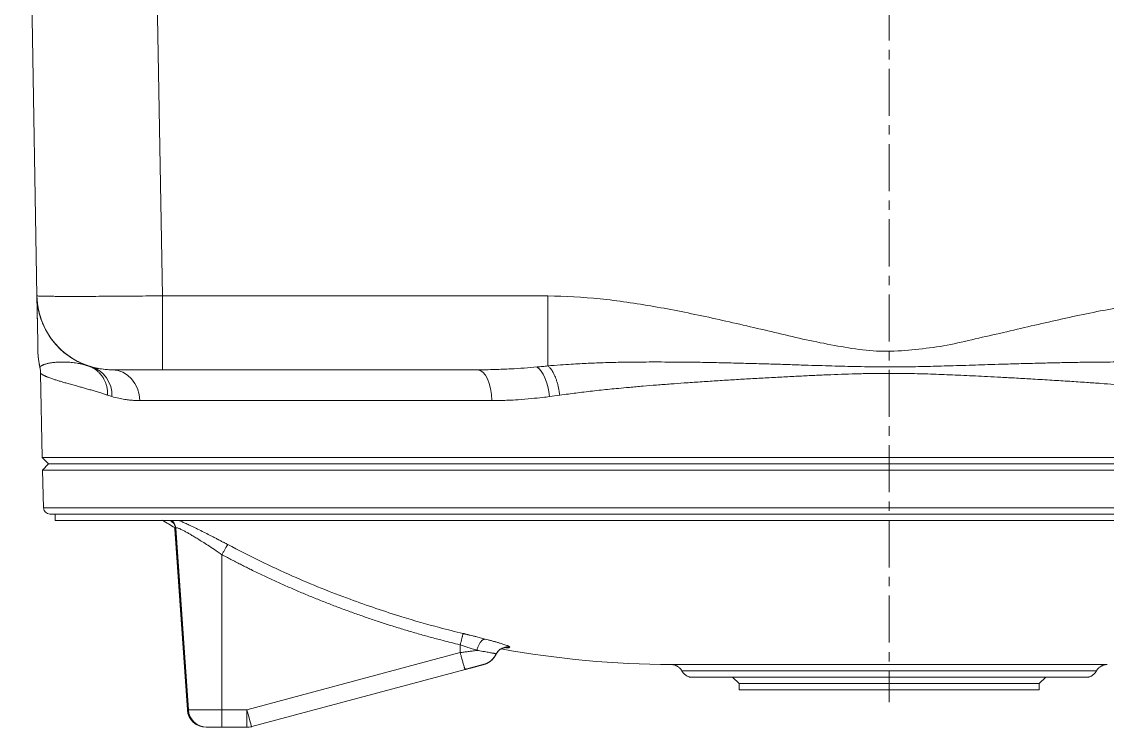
# Model space of a CAD drawing. Header units: millimetres. Extents: x -728 to 992, y -670 to 797.
# Drawn here: x -138.3 to 34.8, y -492.5 to -380 of the extents above; entities that cross this region are included whole.
import ezdxf

# ---------------------------------------------------------------- set-up
doc = ezdxf.new("R2010")
doc.units = ezdxf.units.MM
doc.linetypes.add('K5LT_AXLED', pattern=[12, 7.5, -1.5, 1.5, -1.5])
doc.linetypes.add('K5LT_THIN', pattern=[0])

# ---------------------------------------------------------------- blocks, each defined once
blk = doc.blocks.new('U12')
at = {"color": 30, "linetype": 'K5LT_AXLED', "lineweight": 18, "true_color": 0xff8000}
blk.add_line((0, -267.47), (0, -488.47), dxfattribs=at)
at = {"color": 7, "linetype": 'K5LT_THIN', "lineweight": 18}
for p, q in [((-135.89, -423.67), (-138.32, -284.48)), ((-115.89, -423.67), (-118.28, -286.45)), ((-135.89, -423.67), (-135.89, -423.67)), ((-135.76, -430.94), (-135.89, -423.67)), ((-115.89, -423.67), (-54.42, -423.67)), ((-115.89, -435.47), (-115.89, -423.67)), ((-54.42, -423.67), (-54.42, -434.85)), ((-135.88, -424.19), (-135.87, -424.81)), ((-135.85, -425.51), (-135.84, -426.18)), ((-135.83, -426.93), (-135.82, -427.52)), ((-135.82, -427.66), (-135.83, -427.06)), ((-135.79, -429.43), (-135.8, -428.85)), ((-135.73, -432.53), (-135.76, -430.93)), ((-135.43, -435), (-135.43, -435)), ((-135.43, -435.01), (-135.43, -435)), ((-135.43, -435.01), (-135.43, -435.01)), ((-135.07, -449.47), (-135.3, -436.03)), ((-127.15, -435.01), (-127.15, -435.01)), ((-115.89, -435.47), (-123.89, -435.47)), ((-123.89, -435.47), (-115.89, -435.47)), ((-123.89, -435.47), (-115.89, -435.47)), ((-115.89, -435.47), (-65.69, -435.47)), ((-119.47, -440.38), (-63.35, -440.38)), ((-135.07, -449.47), (135.07, -449.47)), ((-135.07, -449.47), (-134.03, -450.47)), ((-135, -451.46), (-134.05, -450.47)), ((-134.84, -457.49), (-135, -451.46)), ((-135, -451.46), (134.91, -451.46)), ((-134.05, -450.47), (133.96, -450.47)), ((134.76, -457.49), (-134.84, -457.49)), ((133.73, -458.47), (-133.84, -458.47)), ((-132.97, -459.47), (-133, -458.47)), ((132.87, -459.47), (-132.97, -459.47)), ((-114.14, -459.86), (-114.14, -459.86)), ((-113.93, -460.71), (-113.92, -460.74)), ((-113.92, -460.74), (-113.91, -460.85)), ((-113.92, -460.74), (-113.92, -460.74)), ((-113.92, -460.74), (-111.9, -489.67)), ((-111.9, -489.67), (-113.92, -460.74)), ((-113.91, -460.85), (-111.9, -489.67)), ((-113.76, -460.74), (-111.74, -489.67)), ((-113.76, -460.85), (-113.76, -460.74)), ((-111.74, -489.67), (-113.76, -460.85)), ((-113.76, -460.85), (-111.74, -489.67)), ((-113.76, -460.85), (-113.76, -460.85)), ((-106.39, -464.95), (-106.4, -489.67)), ((-68.39, -479.32), (-68.39, -480.56)), ((-68.39, -480.56), (-102.41, -489.67)), ((-62.68, -480.81), (-62.68, -480.8)), ((-62.68, -480.81), (-62.68, -480.8)), ((-60.51, -479.68), (-60.5, -479.68)), ((-34.77, -482.46), (-34.77, -482.46)), ((34.77, -482.46), (-34.77, -482.46)), ((34.77, -482.46), (34.77, -482.46)), ((-67.63, -483.25), (-101.65, -492.36)), ((33.04, -483.49), (-33.04, -483.49)), ((31.79, -484.47), (-31.79, -484.47)), ((-23.92, -485.46), (-24.97, -484.47)), ((23.92, -485.46), (24.97, -484.47)), ((24.97, -484.47), (31.79, -484.47)), ((23.92, -485.46), (-23.92, -485.46)), ((-23.9, -486.47), (-23.92, -485.46)), ((23.9, -486.47), (23.92, -485.46)), ((23.9, -486.47), (-23.9, -486.47)), ((-111.9, -489.67), (-111.9, -489.67)), ((-111.9, -489.67), (-111.9, -489.67)), ((-111.74, -489.67), (-111.9, -489.67)), ((-111.74, -489.67), (-111.74, -489.67)), ((-106.4, -489.67), (-111.74, -489.67)), ((-111.74, -489.67), (-111.74, -489.67)), ((-102.41, -489.67), (-106.4, -489.67)), ((-108.9, -492.47), (-108.91, -492.47)), ((-108.91, -492.47), (-108.91, -492.47)), ((-108.75, -492.47), (-108.9, -492.47)), ((-106.41, -492.47), (-108.75, -492.47)), ((-108.75, -492.47), (-108.75, -492.47)), ((-108.75, -492.47), (-108.75, -492.47)), ((-108.74, -492.47), (-108.75, -492.47)), ((-106.41, -492.47), (-106.57, -492.47)), ((-102.42, -492.47), (-106.41, -492.47))]:
    blk.add_line(p, q, dxfattribs=at)
for centre, radius, start, end in [((-123.89, -423.47), 12, 181, 251.6778), ((-123.89, -423.47), 12, 183.4914, 251.6404), ((-123.73, -432.32), 12, 181, 192.9066), ((-123.89, -423.47), 12, 251.6404, 251.6772), ((-123.89, -423.47), 12, 251.6778, 270), ((-123.89, -423.47), 12, 251.6772, 251.714), ((-123.89, -423.47), 12, 251.714, 254.2291), ((-123.89, -423.47), 12, 254.9963, 258.4639), ((-133.84, -457.47), 1, 181.5, 270), ((-34.07, -325.46), 157, 238.5984, 239.4218), ((-34.07, -325.46), 157, 259.7933, 269.7444), ((-108.91, -489.47), 3, 184, 270), ((-108.75, -489.47), 3, 184, 270), ((-102.42, -489.47), 3, 270, 284.999)]:
    blk.add_arc(centre, radius, start, end, dxfattribs=at)
for centre, major_axis, ratio, start_param, end_param in [((-128.51, -439.83), (1.36, 4.81), 0.909706, 4.981437, 6.283185), ((-123.89, -440.47), (0, 5), 0.883475, 4.729842, 6.283185), ((-65.69, -440.47), (0, 5), 0.468479, 4.729842, 6.283185), ((-56.15, -439.83), (-0.62, 4.96), 0.399621, 4.680416, 5.982165), ((-65.4, -479.54), (0, 3), 0.999991, 3.403392, 4.277044), ((-108.9, -489.47), (0, -3), 0.999991, 4.782202, 6.283185), ((-108.91, -489.47), (0, -3), 0.999991, 4.782202, 6.283185), ((-108.75, -489.47), (0, -3), 0.999991, 4.782202, 6.283185), ((-108.75, -489.47), (0, -3), 0.999991, 4.782202, 6.283185), ((-106.41, -489.47), (0, 3), 0.004236, 3.141593, 4.642576), ((-102.42, -489.47), (0, 3), 0.004236, 3.141593, 4.642576), ((-102.42, -489.47), (0.78, -2.9), 0.014004, 4.780916, 6.283185), ((-102.42, -489.47), (0, -3), 0.999991, 0, 0.261799), ((-102.42, -489.47), (0.78, -2.9), 0.014004, 0, 0.001097), ((-102.42, -489.47), (0.78, -2.9), 0.014004, 0, 0.001097)]:
    blk.add_ellipse(centre, major_axis=major_axis, ratio=ratio, start_param=start_param, end_param=end_param, dxfattribs=at)
blk.add_rational_spline([(-115.89, -423.67), (-127.6, -423.8), (-135.88, -423.8), (-135.89, -423.67)], [1, 0.804837764781, 0.804809644435, 0.999915638963], degree=3, dxfattribs=at)
for points, knots in [([(-135.89, -423.68), (-135.89, -423.68), (-135.89, -423.69), (-135.88, -423.73), (-135.88, -423.78), (-135.88, -423.88), (-135.88, -423.93), (-135.88, -424), (-135.87, -424.02), (-135.87, -424.08), (-135.87, -424.13), (-135.87, -424.18), (-135.87, -424.19), (-135.86, -424.23), (-135.86, -424.27), (-135.86, -424.34), (-135.85, -424.37), (-135.83, -424.59), (-135.82, -424.78), (-135.74, -425.4), (-135.66, -425.82), (-135.43, -426.78), (-135.27, -427.3), (-134.88, -428.32), (-134.64, -428.82), (-134.1, -429.8), (-133.79, -430.27), (-133.11, -431.17), (-132.73, -431.6), (-131.92, -432.39), (-131.49, -432.77), (-130.58, -433.44), (-130.1, -433.75), (-129.11, -434.28), (-128.59, -434.52), (-127.55, -434.91), (-127.02, -435.06), (-126.41, -435.2), (-126.35, -435.21), (-126.24, -435.23), (-126.19, -435.24), (-125.77, -435.3), (-125.39, -435.36), (-125, -435.41), (-125, -435.41), (-124.95, -435.42), (-124.91, -435.42), (-124.55, -435.45), (-124.23, -435.45), (-123.91, -435.47), (-123.9, -435.46), (-123.89, -435.47), (-123.89, -435.47), (-123.89, -435.47)], [0.007824, 0.007824, 0.007824, 0.007824, 0.023472, 0.023472, 0.264038, 0.264038, 0.543725, 0.543725, 0.63311, 0.63311, 0.859311, 0.859311, 0.901435, 0.901435, 1.103097, 1.103097, 1.258841, 1.258841, 2.221842, 2.221842, 4.459332, 4.459332, 7.259555, 7.259555, 10.113912, 10.113912, 13.008075, 13.008075, 15.926837, 15.926837, 18.854135, 18.854135, 21.773515, 21.773515, 24.668617, 24.668617, 27.523663, 27.523663, 27.850907, 27.850907, 28.096309, 28.096309, 30.079294, 30.079294, 30.086546, 30.086546, 30.324192, 30.324192, 31.948745, 31.948745, 31.99598, 31.99598, 32, 32, 32, 32]), ([(-54.42, -423.67), (-51.65, -423.77), (-48.89, -423.87), (-43.25, -424.44), (-40.39, -424.88), (-34.63, -425.86), (-31.71, -426.47), (-25.85, -427.72), (-22.9, -428.44), (-16.96, -429.79), (-13.98, -430.58), (-8, -431.7), (-5, -432.35), (1, -432.6), (4, -432.3), (9.99, -431.49), (12.99, -430.69), (18.94, -429.38), (21.92, -428.63), (27.81, -427.31), (30.74, -426.65), (36.55, -425.53), (39.44, -425), (45.13, -424.23), (47.96, -423.92), (51.97, -423.71), (53.2, -423.69), (54.42, -423.67)], [0, 0, 0, 0, 0.080358, 0.080358, 0.160716, 0.160716, 0.241074, 0.241074, 0.321432, 0.321432, 0.401791, 0.401791, 0.482149, 0.482149, 0.562507, 0.562507, 0.642865, 0.642865, 0.723223, 0.723223, 0.803581, 0.803581, 0.883939, 0.883939, 0.964297, 0.964297, 1, 1, 1, 1]), ([(-135.43, -435), (-135.43, -434.99), (-135.44, -434.98), (-135.45, -434.92), (-135.46, -434.87), (-135.49, -434.75), (-135.5, -434.67), (-135.53, -434.52), (-135.54, -434.45), (-135.57, -434.29), (-135.59, -434.2), (-135.65, -433.8), (-135.68, -433.45), (-135.71, -433.02), (-135.72, -432.92), (-135.72, -432.83), (-135.72, -432.82), (-135.72, -432.77), (-135.73, -432.76), (-135.73, -432.71), (-135.73, -432.68), (-135.73, -432.64), (-135.73, -432.61), (-135.73, -432.56), (-135.73, -432.53), (-135.73, -432.45), (-135.74, -432.39), (-135.74, -432.32), (-135.74, -432.3), (-135.74, -432.25), (-135.74, -432.22), (-135.74, -432.13), (-135.74, -432.06), (-135.74, -431.86), (-135.75, -431.71), (-135.75, -431.5), (-135.75, -431.44), (-135.75, -431.3), (-135.75, -431.21), (-135.76, -431.06), (-135.76, -431), (-135.76, -430.93)], [0.05967, 0.05967, 0.05967, 0.05967, 0.11934, 0.11934, 0.370608, 0.370608, 0.800886, 0.800886, 1.192058, 1.192058, 1.661443, 1.661443, 3.382555, 3.382555, 4.091518, 4.091518, 4.580689, 4.580689, 5.069861, 5.069861, 6.048203, 6.048203, 7.033613, 7.033613, 8.019022, 8.019022, 10.179285, 10.179285, 10.847174, 10.847174, 12.022688, 12.022688, 14.373715, 14.373715, 19.075769, 19.075769, 20.841444, 20.841444, 23.308757, 23.308757, 25, 25, 25, 25]), ([(-135.43, -435), (-135.43, -435.01), (-135.43, -435), (-135.42, -435), (-135.42, -434.99), (-135.41, -434.99), (-135.4, -434.98), (-135.39, -434.97), (-135.38, -434.96), (-135.36, -434.95), (-135.34, -434.93), (-135.31, -434.91), (-135.26, -434.88), (-135.21, -434.85), (-135.16, -434.82), (-135.11, -434.79), (-135.05, -434.76), (-134.97, -434.73), (-134.89, -434.69), (-134.79, -434.64), (-134.65, -434.59), (-134.48, -434.54), (-134.27, -434.48), (-134.02, -434.43), (-133.73, -434.37), (-133.41, -434.32), (-133.07, -434.28), (-132.7, -434.25), (-132.29, -434.23), (-131.82, -434.22), (-131.35, -434.23), (-130.89, -434.25), (-130.44, -434.28), (-129.97, -434.33), (-129.52, -434.4), (-129.15, -434.47), (-128.86, -434.53), (-128.63, -434.59), (-128.42, -434.64), (-128.24, -434.69), (-128.1, -434.73), (-127.98, -434.76), (-127.88, -434.79), (-127.77, -434.82), (-127.7, -434.84), (-127.67, -434.85)], [0.0001721, 0.0001721, 0.0001721, 0.0001721, 0.0160762, 0.0293536, 0.0394813, 0.0486918, 0.0590414, 0.0705225, 0.0831441, 0.09485, 0.1081171, 0.1277884, 0.1487677, 0.1688829, 0.1849735, 0.2021357, 0.2219718, 0.2419958, 0.2637149, 0.286888, 0.3164228, 0.3484671, 0.385705, 0.4246538, 0.4673102, 0.5098408, 0.5504673, 0.589538, 0.632632, 0.6795569, 0.7246387, 0.7621401, 0.7976183, 0.8371632, 0.8728405, 0.900077, 0.9184572, 0.9350994, 0.9501934, 0.9623128, 0.971623, 0.9788561, 0.9858599, 0.9929079, 1, 1, 1, 1]), ([(-54.42, -434.85), (-53.77, -434.79), (-52.53, -434.69), (-50.82, -434.58), (-49.34, -434.49), (-47.99, -434.43), (-46.62, -434.37), (-45.16, -434.32), (-43.59, -434.28), (-41.89, -434.25), (-40.11, -434.23), (-38.24, -434.22), (-36.25, -434.22), (-34.14, -434.23), (-31.71, -434.25), (-29, -434.29), (-25.96, -434.36), (-22.99, -434.43), (-20.2, -434.51), (-17.65, -434.58), (-15.24, -434.66), (-12.93, -434.74), (-10.73, -434.8), (-8.63, -434.86), (-6.54, -434.92), (-4.45, -434.96), (-2.33, -434.99), (-0.17, -435.01), (2, -435), (4.13, -434.97), (6.07, -434.93), (7.91, -434.88), (9.75, -434.83), (11.73, -434.77), (13.73, -434.71), (15.82, -434.64), (18.13, -434.57), (20.74, -434.49), (23.51, -434.42), (26.21, -434.35), (28.79, -434.3), (31.27, -434.26), (33.59, -434.23), (35.62, -434.22), (37.43, -434.22), (39.19, -434.22), (41.03, -434.24), (42.95, -434.27), (44.81, -434.31), (46.51, -434.37), (47.96, -434.43), (49.25, -434.49), (50.44, -434.55), (51.61, -434.63), (52.69, -434.71), (53.63, -434.78), (54.18, -434.83), (54.42, -434.85)], [0, 0, 0, 0, 0.019111, 0.035075, 0.047894, 0.059707, 0.071831, 0.084945, 0.099862, 0.115365, 0.131976, 0.149215, 0.167373, 0.187151, 0.20744, 0.234301, 0.262144, 0.291097, 0.31601, 0.338909, 0.361163, 0.382136, 0.402206, 0.421467, 0.439931, 0.459284, 0.478657, 0.498051, 0.518452, 0.538132, 0.556356, 0.57173, 0.588874, 0.606825, 0.625584, 0.64358, 0.664239, 0.689057, 0.715295, 0.740192, 0.7634, 0.78665, 0.808476, 0.827203, 0.842907, 0.858716, 0.875994, 0.893891, 0.911906, 0.92706, 0.940336, 0.951605, 0.962614, 0.973232, 0.984192, 0.993115, 1, 1, 1, 1]), ([(-135.43, -435.01), (-135.43, -435.01), (-135.43, -435.01), (-135.43, -435.02), (-135.43, -435.02), (-135.43, -435.02), (-135.43, -435.02), (-135.42, -435.02), (-135.42, -435.03), (-135.42, -435.04), (-135.42, -435.04), (-135.42, -435.06), (-135.42, -435.07), (-135.41, -435.1), (-135.4, -435.12), (-135.39, -435.19), (-135.38, -435.23), (-135.36, -435.34), (-135.35, -435.41), (-135.34, -435.55), (-135.33, -435.62), (-135.32, -435.76), (-135.31, -435.82), (-135.31, -435.94), (-135.31, -435.99), (-135.3, -436.03)], [0.000221, 0.000221, 0.000221, 0.000221, 0.02125, 0.02125, 0.069461, 0.069461, 0.138921, 0.138921, 0.277843, 0.277843, 0.555686, 0.555686, 1.111371, 1.111371, 2.222742, 2.222742, 4.445485, 4.445485, 7.845485, 7.845485, 11.245485, 11.245485, 14.645485, 14.645485, 16.999216, 16.999216, 16.999216, 16.999216]), ([(-135.3, -436.03), (-135.31, -435.92), (-135.32, -435.69), (-135.36, -435.35), (-135.4, -435.12), (-135.43, -435.01)], [0.0000007, 0.0000007, 0.0000007, 0.0000007, 0.3333333, 0.6666667, 0.9891335, 0.9891335, 0.9891335, 0.9891335]), ([(-135.3, -436.03), (-135.3, -436.03), (-135.3, -436.03), (-135.3, -436.04), (-135.29, -436.04), (-135.28, -436.05), (-135.27, -436.06), (-135.26, -436.06), (-135.25, -436.07), (-135.23, -436.09), (-135.2, -436.11), (-135.16, -436.14), (-135.1, -436.18), (-135.03, -436.22), (-134.96, -436.26), (-134.89, -436.3), (-134.81, -436.34), (-134.71, -436.39), (-134.6, -436.45), (-134.46, -436.51), (-134.3, -436.58), (-134.1, -436.66), (-133.84, -436.76), (-133.48, -436.89), (-133.02, -437.04), (-132.48, -437.21), (-131.9, -437.39), (-131.26, -437.57), (-130.56, -437.77), (-129.82, -437.97), (-129.13, -438.16), (-128.47, -438.35), (-127.81, -438.53), (-127.11, -438.73), (-126.41, -438.94), (-125.75, -439.15), (-125.15, -439.34), (-124.78, -439.46), (-124.62, -439.52)], [0, 0, 0, 0, 0.014943, 0.026745, 0.035407, 0.043802, 0.052183, 0.061546, 0.072114, 0.083591, 0.098024, 0.116616, 0.138884, 0.159732, 0.176894, 0.192788, 0.211343, 0.231787, 0.253991, 0.276076, 0.30137, 0.32888, 0.363061, 0.403865, 0.45654, 0.50997, 0.559374, 0.607301, 0.661857, 0.71435, 0.75734, 0.793748, 0.833948, 0.873833, 0.909893, 0.946174, 0.976496, 1, 1, 1, 1]), ([(-124.62, -439.52), (-124.61, -439.29), (-124.63, -438.86), (-124.72, -438.27), (-124.86, -437.74), (-125.05, -437.27), (-125.28, -436.82), (-125.55, -436.4), (-125.86, -436.03), (-126.2, -435.69), (-126.59, -435.38), (-126.99, -435.14), (-127.36, -434.96), (-127.58, -434.88), (-127.67, -434.85)], [0, 0, 0, 0, 0.109291, 0.206573, 0.290778, 0.376006, 0.459575, 0.542618, 0.624603, 0.706927, 0.788114, 0.881136, 0.951295, 1, 1, 1, 1]), ([(-127.59, -434.88), (-127.58, -434.88), (-127.56, -434.89), (-127.52, -434.9), (-127.48, -434.91), (-127.44, -434.93), (-127.42, -434.93), (-127.41, -434.94)], [1.806735, 1.806735, 1.806735, 1.806735, 2.780346, 2.780346, 5.180346, 5.180346, 6.108992, 6.108992, 6.108992, 6.108992]), ([(-127.16, -435.01), (-127.17, -435.01), (-127.19, -435), (-127.23, -434.99), (-127.24, -434.99), (-127.28, -434.98), (-127.29, -434.97), (-127.34, -434.96), (-127.38, -434.95), (-127.41, -434.94)], [0, 0, 0, 0, 1, 1, 2, 2, 3, 3, 5, 5, 5, 5]), ([(-126.15, -435.25), (-126.15, -435.25), (-126.15, -435.25), (-126.17, -435.25), (-126.18, -435.24), (-126.36, -435.21), (-126.53, -435.17), (-126.78, -435.11), (-126.87, -435.09), (-127.01, -435.05), (-127.07, -435.04), (-127.13, -435.02)], [83.081238, 83.081238, 83.081238, 83.081238, 83.493376, 83.493376, 84.795673, 84.795673, 104.492742, 104.492742, 115.201362, 115.201362, 122, 122, 122, 122]), ([(-126.96, -435.07), (-126.7, -435.12), (-126.45, -435.19), (-126.2, -435.24), (-126.19, -435.24), (-126.19, -435.24)], [26.669283, 26.669283, 26.669283, 26.669283, 28.007256, 28.007256, 28.018782, 28.018782, 28.018782, 28.018782]), ([(-124.54, -435.45), (-124.62, -435.44), (-124.71, -435.44), (-124.86, -435.43), (-124.93, -435.42), (-125, -435.41), (-125, -435.41), (-125, -435.41), (-125, -435.41), (-125, -435.41)], [23.21245, 23.21245, 23.21245, 23.21245, 32.476769, 32.476769, 40.015213, 40.015213, 40.175674, 40.175674, 40.330057, 40.330057, 40.330057, 40.330057]), ([(-123.89, -435.47), (-123.89, -435.47), (-123.89, -435.47), (-123.9, -435.47), (-123.91, -435.47), (-123.92, -435.47), (-123.92, -435.47), (-123.93, -435.47), (-123.94, -435.47), (-123.98, -435.46), (-124, -435.46), (-124.05, -435.46), (-124.08, -435.46), (-124.11, -435.46)], [0.046614, 0.046614, 0.046614, 0.046614, 0.139841, 0.139841, 1.031127, 1.031127, 1.130794, 1.130794, 2.354816, 2.354816, 4.802858, 4.802858, 8.091699, 8.091699, 8.091699, 8.091699]), ([(-65.69, -435.47), (-64.75, -435.47), (-62.97, -435.44), (-60.47, -435.33), (-58.23, -435.19), (-56.83, -435.07), (-56.15, -435.01)], [0, 0, 0, 0, 0.299289, 0.564533, 0.786755, 1, 1, 1, 1]), ([(-52.53, -439.52), (-52.55, -439.29), (-52.62, -438.87), (-52.73, -438.29), (-52.85, -437.78), (-52.99, -437.31), (-53.14, -436.87), (-53.31, -436.46), (-53.48, -436.08), (-53.66, -435.74), (-53.87, -435.43), (-54.07, -435.17), (-54.26, -434.98), (-54.37, -434.89), (-54.42, -434.85)], [0, 0, 0, 0, 0.108255, 0.202527, 0.284385, 0.366694, 0.449187, 0.530307, 0.611105, 0.692626, 0.773769, 0.867402, 0.94245, 1, 1, 1, 1]), ([(-52.53, -439.52), (-52.07, -439.45), (-51.21, -439.34), (-49.94, -439.17), (-48.66, -439.01), (-47.31, -438.85), (-45.93, -438.7), (-44.55, -438.56), (-43.06, -438.41), (-41.29, -438.25), (-39.26, -438.07), (-37.05, -437.89), (-34.86, -437.73), (-32.54, -437.56), (-30.14, -437.39), (-27.58, -437.23), (-25.01, -437.06), (-22.39, -436.91), (-19.78, -436.76), (-17.16, -436.62), (-14.62, -436.49), (-12.19, -436.37), (-9.87, -436.27), (-7.6, -436.18), (-5.29, -436.11), (-2.96, -436.05), (-0.7, -436.03), (1.31, -436.03), (3.16, -436.06), (4.88, -436.09), (6.62, -436.15), (8.34, -436.21), (10.1, -436.28), (11.91, -436.36), (13.78, -436.45), (15.74, -436.54), (17.93, -436.66), (20.34, -436.79), (23.07, -436.95), (25.9, -437.12), (28.75, -437.3), (31.35, -437.47), (33.7, -437.64), (35.8, -437.8), (37.75, -437.95), (39.58, -438.1), (41.28, -438.25), (42.95, -438.4), (44.55, -438.56), (46.11, -438.72), (47.38, -438.86), (48.42, -438.98), (49.3, -439.08), (50.19, -439.19), (51.06, -439.31), (51.83, -439.42), (52.3, -439.48), (52.5, -439.51)], [0, 0, 0, 0, 0.014157, 0.026713, 0.03952, 0.053037, 0.066866, 0.080102, 0.093894, 0.110992, 0.13236, 0.153464, 0.175527, 0.195894, 0.21996, 0.243834, 0.268893, 0.292667, 0.317379, 0.341934, 0.365745, 0.388069, 0.40936, 0.429978, 0.450963, 0.473119, 0.49411, 0.513291, 0.528598, 0.54502, 0.560686, 0.576928, 0.592836, 0.609389, 0.626519, 0.644519, 0.663986, 0.687397, 0.711803, 0.74053, 0.767048, 0.7928, 0.814273, 0.834582, 0.853311, 0.870908, 0.888002, 0.903134, 0.920104, 0.934891, 0.948745, 0.957951, 0.966478, 0.975614, 0.985357, 0.993809, 1, 1, 1, 1]), ([(-123.93, -439.74), (-123.57, -439.84), (-122.9, -440.01), (-121.95, -440.19), (-121.17, -440.29), (-120.56, -440.34), (-120.11, -440.37), (-119.81, -440.38), (-119.61, -440.38), (-119.51, -440.38), (-119.47, -440.38)], [0, 0, 0, 0, 0.259776, 0.482105, 0.65078, 0.785114, 0.874668, 0.936489, 0.974787, 1, 1, 1, 1]), ([(-63.35, -440.38), (-63.1, -440.38), (-62.58, -440.37), (-61.71, -440.36), (-60.58, -440.32), (-58.98, -440.23), (-57.15, -440.08), (-55.47, -439.9), (-54.52, -439.79), (-54.15, -439.74)], [0, 0, 0, 0, 0.084344, 0.170956, 0.285512, 0.455654, 0.691649, 0.879894, 1, 1, 1, 1]), ([(-114.62, -459.47), (-114.59, -459.5), (-114.5, -459.59), (-114.32, -459.76), (-114.14, -459.91), (-114.05, -459.98)], [0.0854122, 0.0854122, 0.0854122, 0.0854122, 0.1232131, 0.1763944, 0.2257807, 0.2257807, 0.2257807, 0.2257807]), ([(-114.46, -459.47), (-114.46, -459.47), (-114.38, -459.54), (-114.24, -459.68), (-114.07, -459.9), (-113.94, -460.14), (-113.84, -460.39), (-113.78, -460.63), (-113.76, -460.78), (-113.76, -460.85)], [0.1665531, 0.1665531, 0.1665531, 0.1665531, 0.1788303, 0.3348733, 0.4742162, 0.6176218, 0.7625244, 0.889309, 1, 1, 1, 1]), ([(-114.36, -459.47), (-114.31, -459.51), (-114.21, -459.61), (-114.07, -459.8), (-113.94, -460.04), (-113.84, -460.29), (-113.79, -460.52), (-113.77, -460.67), (-113.76, -460.74)], [0.2444854, 0.2444854, 0.2444854, 0.2444854, 0.3349947, 0.4743872, 0.617842, 0.7627974, 0.8895077, 1, 1, 1, 1]), ([(-113.76, -460.85), (-113.77, -460.77), (-113.78, -460.69), (-113.81, -460.54), (-113.82, -460.47), (-113.86, -460.35), (-113.89, -460.29), (-113.93, -460.19), (-113.95, -460.15), (-113.97, -460.11), (-113.98, -460.1), (-114, -460.05), (-114.02, -460.02), (-114.06, -459.96), (-114.08, -459.94), (-114.1, -459.91), (-114.11, -459.9), (-114.13, -459.87), (-114.13, -459.87), (-114.14, -459.86), (-114.14, -459.86), (-114.14, -459.86)], [0.000965, 0.000965, 0.000965, 0.000965, 1.955554, 1.955554, 3.736108, 3.736108, 5.516662, 5.516662, 6.998671, 6.998671, 7.297216, 7.297216, 9.059357, 9.059357, 10.764911, 10.764911, 11.956587, 11.956587, 14.910951, 14.910951, 15, 15, 15, 15]), ([(-105.46, -463.33), (-105.55, -463.28), (-105.72, -463.19), (-105.95, -463.07), (-106.15, -462.97), (-106.34, -462.87), (-106.56, -462.75), (-106.83, -462.61), (-107.19, -462.42), (-107.71, -462.15), (-108.42, -461.79), (-109.31, -461.34), (-110.23, -460.88), (-111.07, -460.47), (-111.79, -460.14), (-112.42, -459.85), (-112.93, -459.63), (-113.22, -459.51), (-113.34, -459.47)], [0, 0, 0, 0, 0.0214867, 0.0387734, 0.0518602, 0.0656596, 0.0818825, 0.1024574, 0.1276402, 0.1633456, 0.2199099, 0.2918392, 0.3717587, 0.4419144, 0.5066273, 0.5671225, 0.6245725, 0.6697229, 0.6697229, 0.6697229, 0.6697229]), ([(-113.92, -460.76), (-113.92, -460.76), (-113.92, -460.76), (-113.92, -460.76), (-113.92, -460.76), (-113.92, -460.75), (-113.92, -460.75), (-113.92, -460.73), (-113.92, -460.72), (-113.93, -460.72), (-113.93, -460.71), (-113.93, -460.7), (-113.93, -460.68), (-113.93, -460.66), (-113.94, -460.64), (-113.94, -460.63)], [0.000008, 0.000008, 0.000008, 0.000008, 0.012222, 0.012222, 0.06645, 0.06645, 0.297367, 0.297367, 0.594733, 0.594733, 0.635744, 0.635744, 1.189466, 1.189466, 1.726576, 1.726576, 1.726576, 1.726576]), ([(-113.74, -461.14), (-113.75, -461.13), (-113.8, -461.06), (-113.86, -460.97), (-113.9, -460.89), (-113.91, -460.86), (-113.91, -460.85)], [0.881023, 0.881023, 0.881023, 0.881023, 0.8891611, 0.9420097, 0.9783787, 1, 1, 1, 1]), ([(-106.39, -464.95), (-106.79, -464.67), (-107.55, -464.16), (-108.6, -463.47), (-109.47, -462.91), (-110.22, -462.44), (-110.87, -462.04), (-111.45, -461.69), (-111.96, -461.4), (-112.4, -461.16), (-112.77, -460.98), (-113.06, -460.84), (-113.3, -460.74), (-113.49, -460.68), (-113.63, -460.65), (-113.72, -460.66), (-113.76, -460.69), (-113.76, -460.73), (-113.76, -460.74)], [0, 0, 0, 0, 0.11581, 0.216551, 0.302224, 0.374343, 0.443635, 0.509611, 0.572452, 0.632521, 0.68781, 0.73769, 0.786138, 0.836663, 0.88425, 0.928901, 0.966168, 1, 1, 1, 1]), ([(-105.46, -463.33), (-105.47, -463.34), (-105.49, -463.38), (-105.56, -463.47), (-105.63, -463.59), (-105.71, -463.73), (-105.81, -463.91), (-105.93, -464.1), (-106.04, -464.32), (-106.17, -464.54), (-106.28, -464.75), (-106.35, -464.88), (-106.39, -464.95)], [0, 0, 0, 0, 0.124577, 0.233215, 0.329976, 0.428903, 0.530777, 0.631433, 0.732465, 0.831313, 0.920389, 1, 1, 1, 1]), ([(-105.46, -463.33), (-102.07, -465.13), (-95.66, -468.25), (-86.35, -472.01), (-78.5, -474.66), (-72.46, -476.39), (-69.19, -477.22), (-67.92, -477.52)], [0, 0, 0, 0, 0.285785, 0.531523, 0.748546, 0.903018, 1, 1, 1, 1]), ([(-106.39, -464.95), (-106.35, -464.97), (-106.32, -464.99), (-106.03, -465.14), (-105.78, -465.27), (-105.28, -465.54), (-105.03, -465.67), (-104.52, -465.93), (-104.27, -466.06), (-103.76, -466.32), (-103.51, -466.44), (-103, -466.7), (-102.75, -466.83), (-102.24, -467.08), (-101.99, -467.2), (-101.43, -467.48), (-101.13, -467.62), (-100.52, -467.92), (-100.21, -468.06), (-99.6, -468.35), (-99.3, -468.5), (-98.69, -468.78), (-98.39, -468.92), (-97.78, -469.2), (-97.47, -469.34), (-96.85, -469.62), (-96.54, -469.76), (-95.93, -470.03), (-95.62, -470.17), (-95.01, -470.43), (-94.7, -470.57), (-94.08, -470.83), (-93.77, -470.97), (-93.15, -471.23), (-92.84, -471.36), (-92.21, -471.62), (-91.9, -471.74), (-91.28, -472), (-90.97, -472.12), (-90.34, -472.37), (-90.03, -472.5), (-89.4, -472.74), (-89.09, -472.86), (-88.46, -473.11), (-88.14, -473.23), (-87.51, -473.46), (-87.2, -473.58), (-86.57, -473.81), (-86.25, -473.93), (-85.62, -474.16), (-85.3, -474.27), (-84.67, -474.5), (-84.35, -474.61), (-83.71, -474.83), (-83.4, -474.94), (-82.44, -475.27), (-81.8, -475.49), (-80.52, -475.91), (-79.88, -476.11), (-78.6, -476.51), (-77.95, -476.71), (-76.66, -477.1), (-76.02, -477.29), (-74.72, -477.66), (-74.07, -477.85), (-72.77, -478.2), (-72.12, -478.38), (-71.03, -478.66), (-70.58, -478.78), (-69.69, -479), (-69.24, -479.11), (-68.66, -479.25), (-68.53, -479.29), (-68.39, -479.32)], [0.0645106, 0.0645106, 0.0645106, 0.0645106, 0.0672038, 0.0672038, 0.086039, 0.086039, 0.1048211, 0.1048211, 0.1237079, 0.1237079, 0.1425426, 0.1425426, 0.1613263, 0.1613263, 0.1800599, 0.1800599, 0.2024831, 0.2024831, 0.2248371, 0.2248371, 0.2471235, 0.2471235, 0.269344, 0.269344, 0.2917605, 0.2917605, 0.3141125, 0.3141125, 0.3364014, 0.3364014, 0.3586288, 0.3586288, 0.3810388, 0.3810388, 0.4033887, 0.4033887, 0.4256801, 0.4256801, 0.4479143, 0.4479143, 0.4703178, 0.4703178, 0.4926657, 0.4926657, 0.5149594, 0.5149594, 0.5372002, 0.5372002, 0.5595974, 0.5595974, 0.5819434, 0.5819434, 0.6042393, 0.6042393, 0.6264865, 0.6264865, 0.6712228, 0.6712228, 0.7157754, 0.7157754, 0.7604925, 0.7604925, 0.8050422, 0.8050422, 0.849776, 0.849776, 0.8943605, 0.8943605, 0.9248767, 0.9248767, 0.9553288, 0.9553288, 0.9645068, 0.9645068, 0.9645068, 0.9645068]), ([(-67.92, -477.52), (-67.93, -477.53), (-67.94, -477.57), (-67.97, -477.67), (-68.01, -477.8), (-68.05, -477.96), (-68.1, -478.15), (-68.16, -478.36), (-68.21, -478.59), (-68.27, -478.83), (-68.33, -479.07), (-68.37, -479.24), (-68.39, -479.32)], [0, 0, 0, 0, 0.122142, 0.232321, 0.329359, 0.429315, 0.528152, 0.62753, 0.724773, 0.820336, 0.911359, 1, 1, 1, 1]), ([(-64.42, -478.4), (-64.69, -478.33), (-65.17, -478.2), (-65.84, -478.03), (-66.36, -477.9), (-66.76, -477.8), (-67.07, -477.73), (-67.28, -477.67), (-67.42, -477.64), (-67.53, -477.61), (-67.65, -477.59), (-67.78, -477.55), (-67.87, -477.53), (-67.92, -477.52)], [0, 0, 0, 0, 0.245646, 0.437489, 0.575527, 0.687665, 0.775217, 0.830855, 0.86516, 0.890685, 0.923039, 0.959477, 1, 1, 1, 1]), ([(-65.74, -480.2), (-65.98, -480.12), (-66.44, -479.96), (-67.13, -479.73), (-67.77, -479.52), (-68.18, -479.38), (-68.39, -479.32)], [0, 0, 0, 0, 0.294859, 0.551242, 0.773465, 1, 1, 1, 1]), ([(-64.42, -478.4), (-64.48, -478.39), (-64.58, -478.41), (-64.72, -478.47), (-64.86, -478.57), (-65, -478.69), (-65.13, -478.84), (-65.26, -479.03), (-65.38, -479.24), (-65.49, -479.47), (-65.59, -479.71), (-65.67, -479.96), (-65.72, -480.12), (-65.74, -480.2)], [0, 0, 0, 0, 0.111539, 0.208837, 0.295115, 0.38283, 0.472301, 0.560776, 0.650076, 0.741205, 0.831205, 0.917912, 1, 1, 1, 1]), ([(-60.5, -479.68), (-60.5, -479.67), (-60.51, -479.63), (-60.6, -479.57), (-60.76, -479.49), (-60.97, -479.41), (-61.25, -479.31), (-61.59, -479.19), (-62, -479.07), (-62.45, -478.93), (-62.94, -478.8), (-63.44, -478.66), (-63.93, -478.52), (-64.26, -478.44), (-64.42, -478.4)], [0, 0, 0, 0, 0.102476, 0.194482, 0.280888, 0.362767, 0.45015, 0.537644, 0.623056, 0.707621, 0.788548, 0.866901, 0.936281, 1, 1, 1, 1]), ([(-65.74, -480.2), (-65.98, -480.24), (-66.44, -480.3), (-67.12, -480.39), (-67.76, -480.48), (-68.18, -480.53), (-68.39, -480.56)], [0, 0, 0, 0, 0.29021, 0.543202, 0.76662, 1, 1, 1, 1]), ([(-68.39, -480.56), (-68.35, -480.71), (-68.28, -480.99), (-68.17, -481.37), (-68.08, -481.71), (-68, -482.02), (-67.92, -482.3), (-67.84, -482.56), (-67.78, -482.78), (-67.73, -482.96), (-67.68, -483.1), (-67.65, -483.19), (-67.64, -483.24), (-67.63, -483.25), (-67.63, -483.25)], [0, 0, 0, 0, 0.1034495, 0.1936701, 0.274191, 0.3568139, 0.4419058, 0.525827, 0.610043, 0.6940664, 0.7784876, 0.8611394, 0.9351368, 0.9992617, 0.9992617, 0.9992617, 0.9992617]), ([(-67.63, -483.25), (-67.63, -483.25), (-67.63, -483.25), (-67.62, -483.25), (-67.62, -483.25), (-67.61, -483.24), (-67.6, -483.24), (-67.58, -483.24), (-67.57, -483.23), (-67.53, -483.22), (-67.51, -483.22), (-67.44, -483.2), (-67.39, -483.18), (-67.3, -483.16), (-67.26, -483.15), (-67.17, -483.12), (-67.11, -483.11), (-67, -483.08), (-66.94, -483.06), (-66.81, -483.03), (-66.73, -483.01), (-66.56, -482.96), (-66.47, -482.94), (-66.26, -482.88), (-66.16, -482.85), (-65.96, -482.8), (-65.86, -482.77), (-65.66, -482.72), (-65.57, -482.7), (-65.39, -482.65), (-65.31, -482.63), (-65.16, -482.58), (-65.09, -482.57), (-64.96, -482.53), (-64.9, -482.52), (-64.81, -482.49), (-64.76, -482.48), (-64.69, -482.46), (-64.66, -482.45), (-64.62, -482.44), (-64.62, -482.44), (-64.53, -482.41), (-64.49, -482.4), (-64.42, -482.38), (-64.4, -482.37), (-64.34, -482.35), (-64.31, -482.34), (-64.26, -482.32), (-64.23, -482.31), (-64.19, -482.29), (-64.17, -482.28), (-64.13, -482.26), (-64.11, -482.25), (-64.08, -482.23), (-64.06, -482.23), (-64.02, -482.21), (-64, -482.2), (-63.95, -482.17), (-63.91, -482.15), (-63.84, -482.11), (-63.81, -482.09), (-63.74, -482.04), (-63.71, -482.02), (-63.65, -481.98), (-63.63, -481.97), (-63.57, -481.92), (-63.53, -481.89), (-63.41, -481.79), (-63.34, -481.72), (-63.17, -481.56), (-63.09, -481.46), (-62.93, -481.25), (-62.85, -481.13), (-62.74, -480.94), (-62.71, -480.87), (-62.67, -480.8)], [0.000973, 0.000973, 0.000973, 0.000973, 0.025909, 0.025909, 0.379837, 0.379837, 0.766485, 0.766485, 1.539781, 1.539781, 3.086373, 3.086373, 6.179556, 6.179556, 8.689788, 8.689788, 12.140246, 12.140246, 16.048662, 16.048662, 20.807479, 20.807479, 27.377293, 27.377293, 34.811626, 34.811626, 42.341691, 42.341691, 50.18475, 50.18475, 58.027228, 58.027228, 65.733486, 65.733486, 73.33805, 73.33805, 80.854172, 80.854172, 88.272342, 88.272342, 95.485241, 95.485241, 98.531033, 98.531033, 100.313701, 100.313701, 102.09637, 102.09637, 103.879038, 103.879038, 105.142578, 105.142578, 106.406118, 106.406118, 107.669659, 107.669659, 108.933199, 108.933199, 111.409001, 111.409001, 113.884803, 113.884803, 116.360605, 116.360605, 117.937697, 117.937697, 121.091879, 121.091879, 127.400244, 127.400244, 135.226551, 135.226551, 143.976868, 143.976868, 148.65399, 148.65399, 148.65399, 148.65399]), ([(-62.68, -480.8), (-62.67, -480.8), (-62.68, -480.78), (-62.72, -480.76), (-62.79, -480.74), (-62.89, -480.71), (-63.05, -480.67), (-63.28, -480.62), (-63.57, -480.57), (-63.92, -480.51), (-64.32, -480.44), (-64.77, -480.36), (-65.25, -480.28), (-65.57, -480.23), (-65.74, -480.2)], [0.0041687, 0.0041687, 0.0041687, 0.0041687, 0.0793418, 0.1482942, 0.2072651, 0.272883, 0.3515552, 0.4420985, 0.5374184, 0.6320786, 0.7225074, 0.8227492, 0.9137977, 1, 1, 1, 1]), ([(-60.51, -479.68), (-60.62, -479.66), (-60.83, -479.64), (-61.14, -479.66), (-61.42, -479.72), (-61.68, -479.82), (-61.92, -479.95), (-62.15, -480.11), (-62.35, -480.31), (-62.51, -480.5), (-62.59, -480.64), (-62.62, -480.69)], [0, 0, 0, 0, 0.1312541, 0.2456834, 0.3478297, 0.4526724, 0.5605294, 0.6665218, 0.7708399, 0.8818869, 0.9507947, 0.9507947, 0.9507947, 0.9507947]), ([(-60.54, -479.73), (-60.65, -479.71), (-60.86, -479.69), (-61.17, -479.71), (-61.44, -479.77), (-61.7, -479.87), (-61.95, -480), (-62.18, -480.16), (-62.38, -480.35), (-62.52, -480.54), (-62.6, -480.66), (-62.62, -480.7)], [0.000004, 0.000004, 0.000004, 0.000004, 0.1321323, 0.2473301, 0.350066, 0.4555247, 0.5641067, 0.6707534, 0.7757895, 0.8853432, 0.9417081, 0.9417081, 0.9417081, 0.9417081]), ([(-62.62, -480.7), (-62.58, -480.63), (-62.53, -480.56), (-62.43, -480.42), (-62.38, -480.36), (-62.26, -480.24), (-62.2, -480.19), (-62.07, -480.09), (-62.01, -480.04), (-61.93, -479.99), (-61.91, -479.98), (-61.85, -479.95), (-61.8, -479.92), (-61.69, -479.87), (-61.62, -479.85), (-61.51, -479.81), (-61.46, -479.8), (-61.35, -479.77), (-61.31, -479.76), (-61.24, -479.75), (-61.21, -479.75), (-61.18, -479.75), (-61.17, -479.75), (-61.17, -479.75)], [0.330899, 0.330899, 0.330899, 0.330899, 5.380505, 5.380505, 10.300642, 10.300642, 15.21145, 15.21145, 20.096786, 20.096786, 21.356628, 21.356628, 24.954114, 24.954114, 29.811442, 29.811442, 34.66877, 34.66877, 40.597093, 40.597093, 46.753137, 46.753137, 53, 53, 53, 53]), ([(-61.28, -479.76), (-61.27, -479.76), (-61.16, -479.77), (-60.99, -479.78), (-60.8, -479.79), (-60.66, -479.78), (-60.59, -479.77), (-60.55, -479.75), (-60.54, -479.74), (-60.54, -479.73)], [0.7039711, 0.7039711, 0.7039711, 0.7039711, 0.7104277, 0.7737986, 0.8323054, 0.886663, 0.9385739, 0.9763529, 1, 1, 1, 1]), ([(-64.62, -482.44), (-64.62, -482.44), (-64.62, -482.44), (-64.63, -482.44), (-64.64, -482.44), (-64.65, -482.45), (-64.67, -482.45), (-64.69, -482.46), (-64.69, -482.46), (-64.71, -482.46), (-64.72, -482.47), (-64.74, -482.47), (-64.75, -482.47), (-64.76, -482.48), (-64.78, -482.48), (-64.8, -482.49), (-64.81, -482.49), (-64.83, -482.5), (-64.85, -482.5), (-64.87, -482.51), (-64.89, -482.51), (-64.91, -482.52), (-64.93, -482.52), (-64.96, -482.53), (-64.98, -482.54), (-65.01, -482.54), (-65.03, -482.55), (-65.06, -482.56), (-65.07, -482.56), (-65.1, -482.57), (-65.11, -482.57), (-65.14, -482.58), (-65.15, -482.58), (-65.18, -482.59), (-65.2, -482.6), (-65.23, -482.6), (-65.24, -482.61), (-65.27, -482.62), (-65.29, -482.62), (-65.32, -482.63), (-65.34, -482.63), (-65.37, -482.64), (-65.39, -482.65), (-65.43, -482.66), (-65.45, -482.66), (-65.5, -482.68), (-65.52, -482.68), (-65.57, -482.7), (-65.59, -482.7), (-65.64, -482.72), (-65.67, -482.72), (-65.72, -482.74), (-65.74, -482.74), (-65.8, -482.76), (-65.82, -482.76), (-65.87, -482.78), (-65.9, -482.78), (-65.95, -482.8), (-65.98, -482.81), (-66.04, -482.82), (-66.07, -482.83), (-66.13, -482.85), (-66.16, -482.86), (-66.22, -482.87), (-66.25, -482.88), (-66.31, -482.89), (-66.34, -482.9), (-66.4, -482.92), (-66.43, -482.93), (-66.49, -482.94), (-66.52, -482.95), (-66.58, -482.97), (-66.61, -482.97), (-66.67, -482.99), (-66.7, -483), (-66.76, -483.01), (-66.79, -483.02), (-66.85, -483.04), (-66.88, -483.05), (-66.97, -483.07), (-67.03, -483.09), (-67.16, -483.12), (-67.24, -483.14), (-67.42, -483.19), (-67.52, -483.22), (-67.63, -483.25)], [0.1925727, 0.1925727, 0.1925727, 0.1925727, 0.2167234, 0.2167234, 0.2409828, 0.2409828, 0.2650159, 0.2650159, 0.2771589, 0.2771589, 0.2894088, 0.2894088, 0.3012817, 0.3012817, 0.3132876, 0.3132876, 0.3254453, 0.3254453, 0.3377765, 0.3377765, 0.349529, 0.349529, 0.3614761, 0.3614761, 0.3736405, 0.3736405, 0.3860519, 0.3860519, 0.3949096, 0.3949096, 0.4039161, 0.4039161, 0.4130837, 0.4130837, 0.4224286, 0.4224286, 0.4311371, 0.4311371, 0.4400231, 0.4400231, 0.4491038, 0.4491038, 0.4583977, 0.4583977, 0.4709709, 0.4709709, 0.4831252, 0.4831252, 0.4949154, 0.4949154, 0.5063841, 0.5063841, 0.5186876, 0.5186876, 0.5306854, 0.5306854, 0.5424103, 0.5424103, 0.5538951, 0.5538951, 0.5672594, 0.5672594, 0.5803554, 0.5803554, 0.5922083, 0.5922083, 0.6038845, 0.6038845, 0.6157739, 0.6157739, 0.6275129, 0.6275129, 0.6391217, 0.6391217, 0.6506146, 0.6506146, 0.6620459, 0.6620459, 0.6733879, 0.6733879, 0.6958519, 0.6958519, 0.7239593, 0.7239593, 0.7626288, 0.7626288, 0.7626288, 0.7626288]), ([(-33.04, -483.49), (-33.15, -483.3), (-33.33, -483.07), (-33.59, -482.86), (-33.73, -482.76), (-33.87, -482.68), (-34.03, -482.61), (-34.32, -482.5), (-34.58, -482.46), (-34.77, -482.46)], [0, 0, 0, 0, 0.30975, 0.405626, 0.479168, 0.554454, 0.636556, 0.723737, 1, 1, 1, 1]), ([(33.04, -483.49), (33.15, -483.3), (33.33, -483.07), (33.59, -482.86), (33.73, -482.76), (33.87, -482.68), (34.03, -482.61), (34.32, -482.5), (34.58, -482.46), (34.77, -482.46)], [0, 0, 0, 0, 0.30975, 0.405626, 0.479168, 0.554454, 0.636556, 0.723737, 1, 1, 1, 1]), ([(-31.79, -484.47), (-31.83, -484.46), (-31.96, -484.42), (-32.13, -484.35), (-32.32, -484.24), (-32.5, -484.12), (-32.7, -483.95), (-32.89, -483.74), (-32.99, -483.58), (-33.04, -483.49)], [0, 0, 0, 0, 0.074021, 0.252503, 0.335927, 0.476717, 0.651022, 0.817274, 1, 1, 1, 1]), ([(31.79, -484.47), (31.83, -484.46), (31.96, -484.42), (32.13, -484.35), (32.32, -484.24), (32.5, -484.12), (32.7, -483.95), (32.89, -483.74), (32.99, -483.58), (33.04, -483.49)], [0, 0, 0, 0, 0.074021, 0.252503, 0.335927, 0.476717, 0.651022, 0.817274, 1, 1, 1, 1])]:
    blk.add_open_spline(points, degree=3, knots=knots, dxfattribs=at)
for points in [[(-127.67, -434.85), (-127.76, -434.82), (-127.85, -434.79), (-127.94, -434.76)], [(-126.99, -435.06), (-126.73, -435.12), (-126.46, -435.18), (-126.19, -435.24)], [(-56.15, -435.01), (-55.86, -434.99), (-55.29, -434.94), (-54.71, -434.88), (-54.42, -434.85)], [(-124.62, -439.52), (-124.39, -439.59), (-124.16, -439.66), (-123.93, -439.74)], [(-54.15, -439.74), (-53.61, -439.66), (-53.07, -439.59), (-52.53, -439.52)], [(-113.92, -460.76), (-113.92, -460.79), (-113.91, -460.82), (-113.91, -460.85)], [(-62.62, -480.69), (-62.64, -480.73), (-62.66, -480.76), (-62.67, -480.8)], [(-62.62, -480.69), (-62.64, -480.73), (-62.66, -480.76), (-62.67, -480.8)], [(-60.51, -479.68), (-60.51, -479.69), (-60.52, -479.7), (-60.53, -479.72), (-60.53, -479.73), (-60.54, -479.73)]]:
    blk.add_open_spline(points, degree=3, dxfattribs=at)
blk = doc.blocks.new('U0')
blk.add_blockref('U12', (0, 0))

msp = doc.modelspace()

# ---------------------------------------------------------------- block references
msp.add_blockref('U0', (0, 0))

doc.saveas('drawing.dxf')
